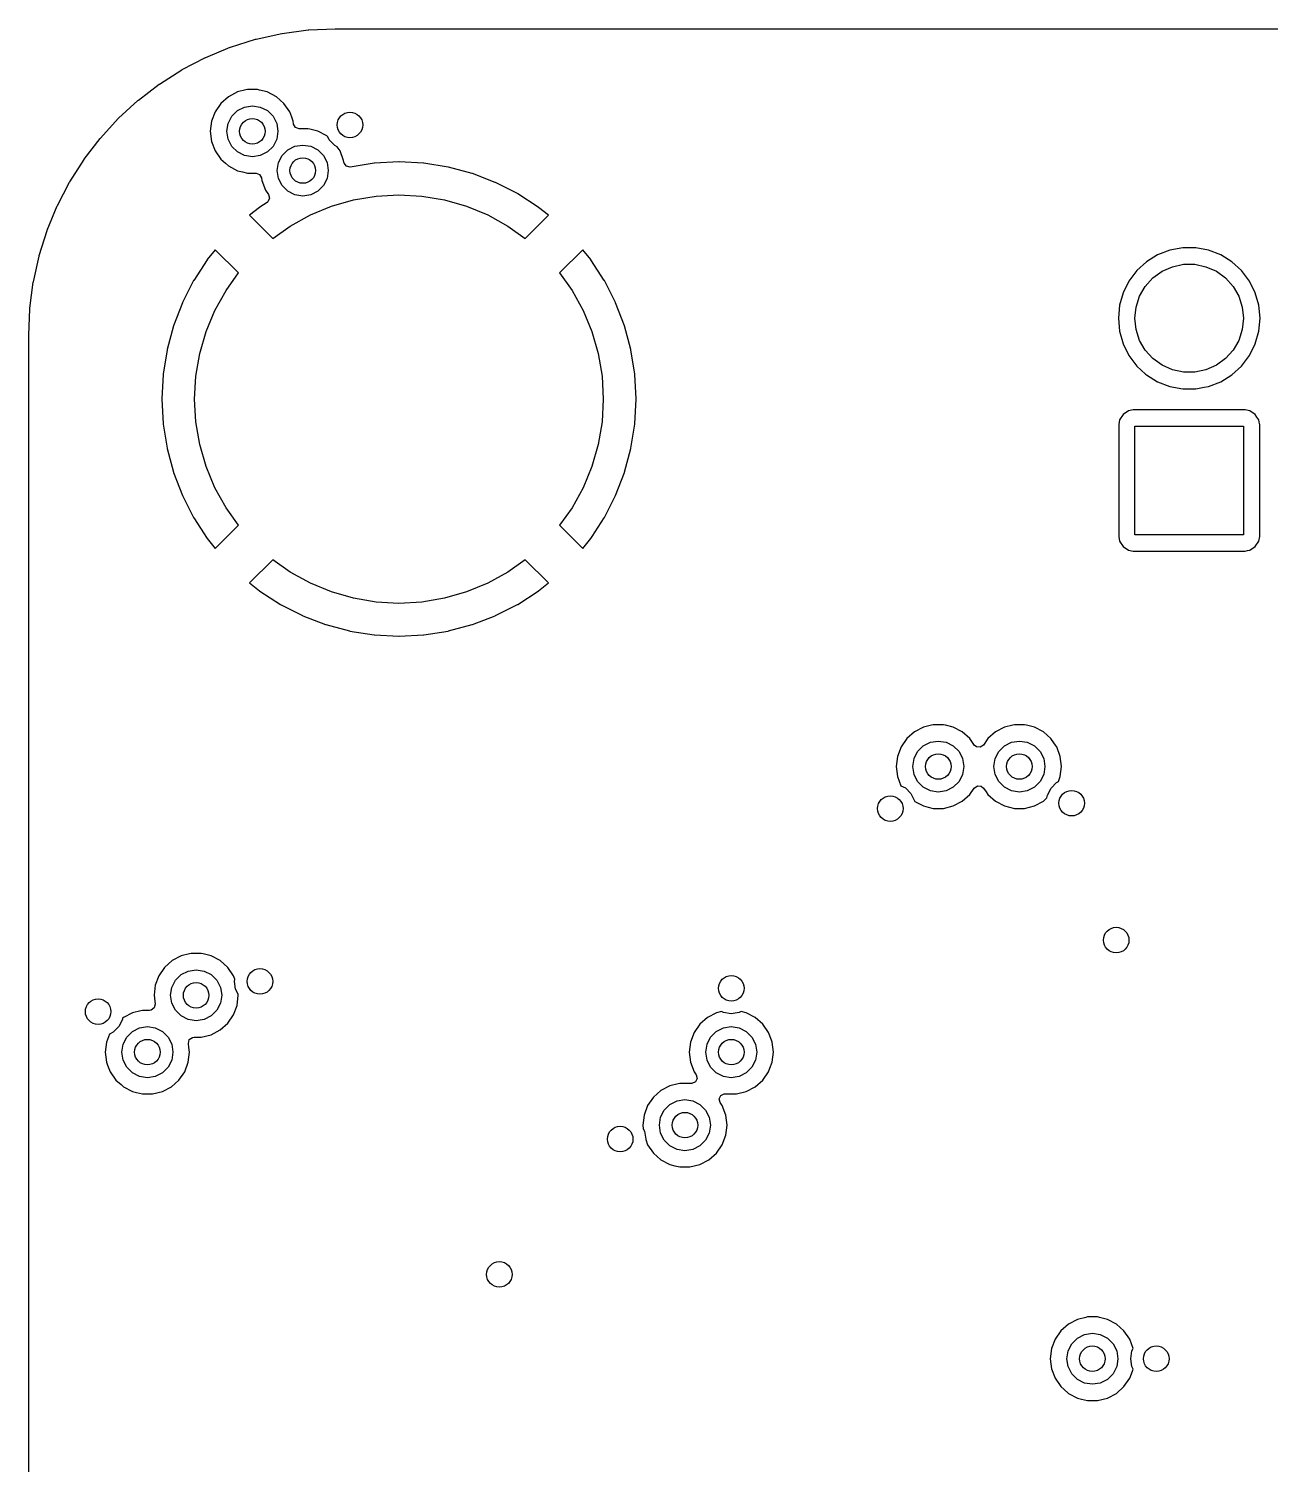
# Model space of a CAD drawing. Extents: x 106.8 to 191.4, y -142.2 to -57.6.
# Drawn here: x 106.76 to 126.21, y -80.09 to -57.61 of the extents above; entities that cross this region are included whole.
import ezdxf

# ---------------------------------------------------------------- set-up
doc = ezdxf.new("R2010")
doc.units = 0
doc.layers.add('BLACK', color=7, linetype='CONTINUOUS')

msp = doc.modelspace()

# ---------------------------------------------------------------- linework, layer by layer
at = {"layer": 'BLACK', "linetype": 'CONTINUOUS'}
for p, q in [((110.324, -57.7718), (110.725, -57.6828)), ((110.725, -57.6828), (110.732, -57.6815)), ((110.732, -57.6815), (111.14, -57.6279)), ((111.14, -57.6279), (111.148, -57.6272)), ((111.148, -57.6272), (111.56, -57.6092)), ((111.56, -57.6092), (111.564, -57.6091)), ((111.564, -57.6091), (111.602, -57.6091)), ((111.602, -57.6091), (186.522, -57.6091)), ((109.537, -58.0573), (109.917, -57.9)), ((109.917, -57.9), (109.924, -57.8974)), ((109.924, -57.8974), (110.316, -57.7738)), ((110.316, -57.7738), (110.324, -57.7718)), ((109.166, -58.2503), (109.53, -58.0605)), ((109.53, -58.0605), (109.537, -58.0573)), ((108.812, -58.475), (109.159, -58.2542)), ((109.159, -58.2542), (109.166, -58.2503)), ((108.48, -58.7296), (108.806, -58.4794)), ((108.806, -58.4794), (108.812, -58.475)), ((110.033, -58.5993), (109.892, -58.6732)), ((110.162, -58.5676), (110.033, -58.5993)), ((110.187, -58.5613), (110.162, -58.5676)), ((110.346, -58.5613), (110.187, -58.5613)), ((110.376, -58.5688), (110.346, -58.5613)), ((110.5, -58.5993), (110.376, -58.5688)), ((110.641, -58.6732), (110.5, -58.5993)), ((108.171, -59.0123), (108.474, -58.7345)), ((108.474, -58.7345), (108.48, -58.7296)), ((109.773, -58.7786), (109.683, -58.9094)), ((109.892, -58.6732), (109.773, -58.7786)), ((109.943, -58.9807), (110.031, -58.8922)), ((110.031, -58.8922), (110.143, -58.8354)), ((110.143, -58.8354), (110.266, -58.8158)), ((110.266, -58.8158), (110.39, -58.8354)), ((110.39, -58.8354), (110.502, -58.8922)), ((110.502, -58.8922), (110.59, -58.9807)), ((110.76, -58.7786), (110.641, -58.6732)), ((110.641, -58.6732), (110.641, -58.6732)), ((110.85, -58.9094), (110.76, -58.7786)), ((107.888, -59.3207), (108.166, -59.0176)), ((108.166, -59.0176), (108.171, -59.0123)), ((109.626, -59.058), (109.607, -59.2158)), ((109.683, -58.9094), (109.626, -59.058)), ((109.867, -59.2158), (109.886, -59.0922)), ((109.886, -59.0922), (109.943, -58.9807)), ((110.59, -58.9807), (110.647, -59.0922)), ((110.647, -59.0922), (110.666, -59.2158)), ((110.882, -58.9941), (110.85, -58.9094)), ((110.907, -59.058), (110.882, -58.9941)), ((110.912, -59.0981), (110.907, -59.058)), ((110.907, -59.058), (110.907, -59.058)), ((110.912, -59.1028), (110.912, -59.0981)), ((110.942, -59.1549), (110.912, -59.1028)), ((107.633, -59.6527), (107.883, -59.3266)), ((107.883, -59.3266), (107.888, -59.3207)), ((109.607, -59.2158), (109.626, -59.3736)), ((109.886, -59.3394), (109.867, -59.2158)), ((109.943, -59.4509), (109.886, -59.3394)), ((110.647, -59.3394), (110.59, -59.4509)), ((110.666, -59.2158), (110.647, -59.3394)), ((110.999, -59.1755), (110.942, -59.1549)), ((111.135, -59.1755), (110.999, -59.1755)), ((111.165, -59.183), (111.135, -59.1755)), ((111.289, -59.2135), (111.165, -59.183)), ((111.43, -59.2874), (111.289, -59.2135)), ((111.445, -59.3006), (111.43, -59.2874)), ((111.43, -59.2874), (111.43, -59.2874)), ((111.47, -59.351), (111.445, -59.3006)), ((109.626, -59.3736), (109.626, -59.3736)), ((109.626, -59.3736), (109.683, -59.5222)), ((109.683, -59.5222), (109.773, -59.653)), ((110.031, -59.5394), (109.943, -59.4509)), ((110.143, -59.5962), (110.031, -59.5394)), ((110.502, -59.5394), (110.39, -59.5962)), ((110.59, -59.4509), (110.502, -59.5394)), ((110.731, -59.5948), (110.82, -59.5063)), ((110.82, -59.5063), (110.931, -59.4495)), ((110.931, -59.4495), (111.055, -59.43)), ((111.055, -59.43), (111.179, -59.4495)), ((111.179, -59.4495), (111.29, -59.5063)), ((111.29, -59.5063), (111.379, -59.5948)), ((111.559, -59.4395), (111.47, -59.351)), ((111.593, -59.4569), (111.559, -59.4395)), ((111.639, -59.5236), (111.593, -59.4569)), ((111.695, -59.6722), (111.639, -59.5236)), ((107.408, -60.0056), (107.629, -59.6589)), ((107.629, -59.6589), (107.633, -59.6527)), ((109.773, -59.653), (109.845, -59.717)), ((109.845, -59.717), (109.892, -59.7584)), ((109.892, -59.7584), (110.033, -59.8322)), ((110.266, -59.6158), (110.143, -59.5962)), ((110.39, -59.5962), (110.266, -59.6158)), ((110.655, -59.83), (110.675, -59.7063)), ((110.675, -59.7063), (110.731, -59.5948)), ((111.379, -59.5948), (111.435, -59.7063)), ((111.435, -59.7063), (111.455, -59.83)), ((111.698, -59.6989), (111.695, -59.6722)), ((111.695, -59.6722), (111.695, -59.6722)), ((111.703, -59.717), (111.698, -59.6989)), ((111.74, -59.7637), (111.703, -59.717)), ((111.799, -59.7752), (111.74, -59.7637)), ((112.172, -59.7162), (111.799, -59.7752)), ((112.176, -59.7157), (112.172, -59.7162)), ((112.56, -59.6956), (112.176, -59.7157)), ((112.564, -59.6956), (112.56, -59.6956)), ((112.948, -59.7157), (112.564, -59.6956)), ((112.952, -59.7162), (112.948, -59.7157)), ((113.332, -59.7763), (112.952, -59.7162)), ((113.336, -59.7772), (113.332, -59.7763)), ((113.707, -59.8766), (113.336, -59.7772)), ((107.214, -60.3769), (107.404, -60.0122)), ((107.404, -60.0122), (107.408, -60.0056)), ((110.033, -59.8322), (110.11, -59.8513)), ((110.11, -59.8513), (110.187, -59.8703)), ((110.187, -59.8703), (110.187, -59.8703)), ((110.187, -59.8703), (110.323, -59.8703)), ((110.323, -59.8703), (110.379, -59.8908)), ((110.379, -59.8908), (110.409, -59.9429)), ((110.409, -59.9429), (110.41, -59.9476)), ((110.41, -59.9476), (110.415, -59.9877)), ((110.415, -59.9877), (110.471, -60.1363)), ((110.675, -59.9536), (110.655, -59.83)), ((110.731, -60.0651), (110.675, -59.9536)), ((111.435, -59.9536), (111.379, -60.0651)), ((111.455, -59.83), (111.435, -59.9536)), ((113.712, -59.8781), (113.707, -59.8766)), ((114.07, -60.0157), (113.712, -59.8781)), ((114.074, -60.0176), (114.07, -60.0157)), ((114.417, -60.1919), (114.074, -60.0176)), ((110.471, -60.1363), (110.519, -60.2061)), ((110.519, -60.2061), (110.535, -60.2643)), ((110.82, -60.1536), (110.731, -60.0651)), ((110.931, -60.2104), (110.82, -60.1536)), ((111.055, -60.23), (110.931, -60.2104)), ((111.179, -60.2104), (111.055, -60.23)), ((111.29, -60.1536), (111.179, -60.2104)), ((111.379, -60.0651), (111.29, -60.1536)), ((111.85, -60.2888), (112.204, -60.2287)), ((112.204, -60.2287), (112.562, -60.2086)), ((112.562, -60.2086), (112.92, -60.2287)), ((112.92, -60.2287), (113.274, -60.2888)), ((114.421, -60.1942), (114.417, -60.1919)), ((114.743, -60.4034), (114.421, -60.1942)), ((107.054, -60.7635), (107.211, -60.3838)), ((107.211, -60.3838), (107.214, -60.3769)), ((110.378, -60.4061), (110.223, -60.5311)), ((110.382, -60.4034), (110.378, -60.4061)), ((110.495, -60.3297), (110.382, -60.4034)), ((110.509, -60.3186), (110.495, -60.3297)), ((110.535, -60.2643), (110.509, -60.3186)), ((111.174, -60.5255), (111.505, -60.3882)), ((111.505, -60.3882), (111.85, -60.2888)), ((113.274, -60.2888), (113.619, -60.3882)), ((113.619, -60.3882), (113.951, -60.5255)), ((114.746, -60.4061), (114.743, -60.4034)), ((114.901, -60.5311), (114.746, -60.4061)), ((110.223, -60.5311), (110.586, -60.8934)), ((110.86, -60.6991), (111.174, -60.5255)), ((113.951, -60.5255), (114.265, -60.6991)), ((114.538, -60.8934), (114.759, -60.6728)), ((114.759, -60.6728), (114.901, -60.5311)), ((114.901, -60.5311), (114.901, -60.5311)), ((106.927, -61.1628), (107.051, -60.7707)), ((107.051, -60.7707), (107.054, -60.7635)), ((110.586, -60.8934), (110.86, -60.6991)), ((114.265, -60.6991), (114.538, -60.8934)), ((109.685, -61.0699), (109.56, -61.2243)), ((110.047, -61.4322), (109.685, -61.0699)), ((115.44, -61.0699), (115.077, -61.4322)), ((115.565, -61.2243), (115.44, -61.0699)), ((124.634, -61.0767), (124.443, -61.1507)), ((124.835, -61.0391), (124.634, -61.0767)), ((125.039, -61.0391), (124.835, -61.0391)), ((124.835, -61.0391), (124.835, -61.0391)), ((125.241, -61.0767), (125.039, -61.0391)), ((125.039, -61.0391), (125.039, -61.0391)), ((125.432, -61.1507), (125.241, -61.0767)), ((106.836, -61.5714), (106.925, -61.1701)), ((106.925, -61.1701), (106.927, -61.1628)), ((109.557, -61.228), (109.348, -61.5501)), ((109.56, -61.2243), (109.557, -61.228)), ((115.567, -61.228), (115.565, -61.2243)), ((115.776, -61.5501), (115.567, -61.228)), ((124.269, -61.2584), (124.117, -61.3963)), ((124.443, -61.1507), (124.269, -61.2584)), ((124.512, -61.4075), (124.674, -61.3352)), ((124.674, -61.3352), (124.848, -61.2983)), ((124.848, -61.2983), (125.026, -61.2983)), ((125.026, -61.2983), (125.2, -61.3352)), ((125.2, -61.3352), (125.362, -61.4075)), ((125.606, -61.2584), (125.432, -61.1507)), ((125.757, -61.3963), (125.606, -61.2584)), ((125.606, -61.2584), (125.606, -61.2584)), ((106.781, -61.9865), (106.835, -61.579)), ((106.835, -61.579), (106.836, -61.5714)), ((109.345, -61.5541), (109.171, -61.8963)), ((109.348, -61.5501), (109.345, -61.5541)), ((109.853, -61.7061), (110.047, -61.4322)), ((115.077, -61.4322), (115.272, -61.7061)), ((115.779, -61.5541), (115.776, -61.5501)), ((115.953, -61.8963), (115.779, -61.5541)), ((123.994, -61.5597), (123.903, -61.7429)), ((124.117, -61.3963), (123.994, -61.5597)), ((124.249, -61.644), (124.368, -61.5119)), ((124.368, -61.5119), (124.512, -61.4075)), ((125.362, -61.4075), (125.506, -61.5119)), ((125.506, -61.5119), (125.625, -61.644)), ((125.88, -61.5597), (125.757, -61.3963)), ((125.971, -61.7429), (125.88, -61.5597)), ((109.679, -62.0202), (109.853, -61.7061)), ((115.272, -61.7061), (115.445, -62.0202)), ((123.903, -61.7429), (123.847, -61.9398)), ((124.106, -61.9669), (124.161, -61.7979)), ((124.161, -61.7979), (124.249, -61.644)), ((125.625, -61.644), (125.714, -61.7979)), ((125.714, -61.7979), (125.769, -61.9669)), ((126.027, -61.9398), (125.971, -61.7429)), ((106.763, -62.4067), (106.781, -61.9941)), ((106.781, -61.9941), (106.781, -61.9865)), ((109.169, -61.9005), (109.032, -62.259)), ((109.171, -61.8963), (109.169, -61.9005)), ((109.542, -62.3517), (109.679, -62.0202)), ((115.445, -62.0202), (115.583, -62.3517)), ((115.955, -61.9005), (115.953, -61.8963)), ((116.048, -62.1436), (115.955, -61.9005)), ((123.847, -61.9398), (123.828, -62.1436)), ((124.087, -62.1436), (124.106, -61.9669)), ((125.769, -61.9669), (125.787, -62.1436)), ((126.046, -62.1436), (126.027, -61.9398)), ((109.03, -62.2634), (108.931, -62.6344)), ((109.032, -62.259), (109.03, -62.2634)), ((116.093, -62.259), (116.048, -62.1436)), ((116.094, -62.2634), (116.093, -62.259)), ((116.193, -62.6344), (116.094, -62.2634)), ((123.828, -62.1436), (123.847, -62.3474)), ((124.106, -62.3203), (124.087, -62.1436)), ((125.787, -62.1436), (125.769, -62.3203)), ((126.027, -62.3474), (126.046, -62.1436)), ((106.763, -62.4105), (106.763, -62.4067)), ((106.763, -63.4109), (106.763, -62.4105)), ((109.442, -62.6965), (109.542, -62.3517)), ((115.583, -62.3517), (115.682, -62.6965)), ((123.847, -62.3474), (123.903, -62.5443)), ((124.161, -62.4893), (124.106, -62.3203)), ((124.249, -62.6432), (124.161, -62.4893)), ((125.714, -62.4893), (125.625, -62.6432)), ((125.769, -62.3203), (125.714, -62.4893)), ((125.971, -62.5443), (126.027, -62.3474)), ((108.93, -62.6389), (108.87, -63.0182)), ((108.931, -62.6344), (108.93, -62.6389)), ((109.382, -63.0503), (109.442, -62.6965)), ((115.682, -62.6965), (115.742, -63.0503)), ((116.194, -62.6389), (116.193, -62.6344)), ((116.254, -63.0182), (116.194, -62.6389)), ((123.903, -62.5443), (123.994, -62.7275)), ((124.368, -62.7753), (124.249, -62.6432)), ((125.625, -62.6432), (125.506, -62.7753)), ((125.88, -62.7275), (125.971, -62.5443)), ((123.994, -62.7275), (123.994, -62.7275)), ((123.994, -62.7275), (123.994, -62.7275)), ((123.994, -62.7275), (124.117, -62.8909)), ((124.117, -62.8909), (124.255, -63.0166)), ((124.512, -62.8797), (124.368, -62.7753)), ((124.674, -62.952), (124.512, -62.8797)), ((125.362, -62.8797), (125.2, -62.952)), ((125.506, -62.7753), (125.362, -62.8797)), ((125.606, -63.0288), (125.757, -62.8909)), ((125.757, -62.8909), (125.88, -62.7275)), ((108.869, -63.0228), (108.849, -63.4063)), ((108.87, -63.0182), (108.869, -63.0228)), ((109.362, -63.4086), (109.382, -63.0503)), ((115.742, -63.0503), (115.762, -63.4086)), ((116.255, -63.0228), (116.254, -63.0182)), ((116.275, -63.4063), (116.255, -63.0228)), ((124.255, -63.0166), (124.269, -63.0288)), ((124.269, -63.0288), (124.443, -63.1365)), ((124.443, -63.1365), (124.634, -63.2105)), ((124.848, -62.9889), (124.674, -62.952)), ((125.026, -62.9889), (124.848, -62.9889)), ((125.2, -62.952), (125.026, -62.9889)), ((125.241, -63.2105), (125.432, -63.1365)), ((125.432, -63.1365), (125.606, -63.0288)), ((124.634, -63.2105), (124.835, -63.2481)), ((124.835, -63.2481), (124.835, -63.2481)), ((124.835, -63.2481), (125.039, -63.2481)), ((125.039, -63.2481), (125.174, -63.223)), ((125.174, -63.223), (125.241, -63.2105)), ((106.763, -67.3926), (106.763, -63.4109)), ((108.849, -63.4063), (108.849, -63.4109)), ((108.849, -63.4109), (108.869, -63.7944)), ((109.382, -63.7669), (109.362, -63.4086)), ((115.762, -63.4086), (115.742, -63.7669)), ((116.255, -63.7944), (116.275, -63.4109)), ((116.275, -63.4109), (116.275, -63.4063)), ((123.988, -63.5939), (123.904, -63.6501)), ((124.062, -63.5791), (123.988, -63.5939)), ((125.812, -63.5791), (124.062, -63.5791)), ((125.886, -63.5939), (125.812, -63.5791)), ((125.971, -63.6501), (125.886, -63.5939)), ((125.886, -63.5939), (125.886, -63.5939)), ((108.869, -63.7944), (108.87, -63.799)), ((108.87, -63.799), (108.93, -64.1783)), ((109.442, -64.1207), (109.382, -63.7669)), ((115.742, -63.7669), (115.682, -64.1207)), ((116.194, -64.1783), (116.254, -63.799)), ((116.254, -63.799), (116.255, -63.7944)), ((123.847, -63.7343), (123.833, -63.8085)), ((123.833, -63.8085), (123.833, -65.5587)), ((123.904, -63.6501), (123.847, -63.7343)), ((124.087, -65.5336), (124.087, -63.8336)), ((124.087, -63.8336), (125.787, -63.8336)), ((125.787, -63.8336), (125.787, -65.5336)), ((125.998, -63.6907), (125.971, -63.6501)), ((126.027, -63.7343), (125.998, -63.6907)), ((126.04, -63.7984), (126.027, -63.7343)), ((126.042, -63.8085), (126.04, -63.7984)), ((126.042, -64.6836), (126.042, -63.8085)), ((108.93, -64.1783), (108.931, -64.1828)), ((108.931, -64.1828), (109.03, -64.5538)), ((109.542, -64.4655), (109.442, -64.1207)), ((115.682, -64.1207), (115.583, -64.4655)), ((116.094, -64.5538), (116.193, -64.1828)), ((116.193, -64.1828), (116.194, -64.1783)), ((109.679, -64.797), (109.542, -64.4655)), ((115.583, -64.4655), (115.445, -64.797)), ((109.03, -64.5538), (109.032, -64.5582)), ((109.032, -64.5582), (109.169, -64.9167)), ((115.955, -64.9167), (116.093, -64.5582)), ((116.093, -64.5582), (116.094, -64.5538)), ((126.042, -65.5587), (126.042, -64.6836)), ((109.169, -64.9167), (109.171, -64.9209)), ((109.171, -64.9209), (109.345, -65.2631)), ((109.853, -65.1111), (109.679, -64.797)), ((115.445, -64.797), (115.272, -65.1111)), ((115.779, -65.2631), (115.953, -64.9209)), ((115.953, -64.9209), (115.955, -64.9167)), ((110.047, -65.385), (109.853, -65.1111)), ((115.272, -65.1111), (115.077, -65.385)), ((109.345, -65.2631), (109.348, -65.2671)), ((109.348, -65.2671), (109.557, -65.5892)), ((109.685, -65.7473), (110.047, -65.385)), ((115.077, -65.385), (115.44, -65.7473)), ((115.587, -65.5587), (115.776, -65.2671)), ((115.776, -65.2671), (115.779, -65.2631)), ((109.557, -65.5892), (109.56, -65.5929)), ((109.56, -65.5929), (109.685, -65.7473)), ((115.44, -65.7473), (115.565, -65.5929)), ((115.565, -65.5929), (115.567, -65.5892)), ((115.567, -65.5892), (115.587, -65.5587)), ((123.833, -65.5587), (123.847, -65.6329)), ((123.847, -65.6329), (123.847, -65.6329)), ((123.847, -65.6329), (123.904, -65.7171)), ((125.787, -65.5336), (124.087, -65.5336)), ((125.971, -65.7171), (126.027, -65.6329)), ((126.027, -65.6329), (126.042, -65.5587)), ((115.44, -65.7473), (115.44, -65.7473)), ((123.904, -65.7171), (123.988, -65.7733)), ((123.988, -65.7733), (124.062, -65.7881)), ((124.062, -65.7881), (125.812, -65.7881)), ((125.812, -65.7881), (125.849, -65.7807)), ((125.812, -65.7881), (125.812, -65.7881)), ((125.849, -65.7807), (125.886, -65.7733)), ((125.886, -65.7733), (125.971, -65.7171)), ((110.586, -65.9238), (110.223, -66.2861)), ((110.86, -66.1181), (110.586, -65.9238)), ((114.538, -65.9238), (114.265, -66.1181)), ((114.901, -66.2861), (114.538, -65.9238)), ((110.223, -66.2861), (110.223, -66.2861)), ((110.223, -66.2861), (110.378, -66.4111)), ((111.174, -66.2917), (110.86, -66.1181)), ((111.505, -66.429), (111.174, -66.2917)), ((113.951, -66.2917), (113.619, -66.429)), ((114.265, -66.1181), (113.951, -66.2917)), ((114.746, -66.4111), (114.901, -66.2861)), ((114.901, -66.2861), (114.901, -66.2861)), ((110.378, -66.4111), (110.382, -66.4138)), ((110.382, -66.4138), (110.704, -66.623)), ((111.85, -66.5284), (111.505, -66.429)), ((112.204, -66.5885), (111.85, -66.5284)), ((113.274, -66.5284), (112.92, -66.5885)), ((113.619, -66.429), (113.274, -66.5284)), ((114.421, -66.623), (114.743, -66.4138)), ((114.743, -66.4138), (114.746, -66.4111)), ((110.704, -66.623), (110.708, -66.6253)), ((110.708, -66.6253), (111.05, -66.7996)), ((112.562, -66.6086), (112.204, -66.5885)), ((112.92, -66.5885), (112.562, -66.6086)), ((114.074, -66.7996), (114.417, -66.6253)), ((114.417, -66.6253), (114.421, -66.623)), ((111.05, -66.7996), (111.054, -66.8015)), ((111.054, -66.8015), (111.413, -66.9391)), ((111.413, -66.9391), (111.417, -66.9406)), ((111.417, -66.9406), (111.788, -67.04)), ((113.336, -67.04), (113.707, -66.9406)), ((113.707, -66.9406), (113.712, -66.9391)), ((113.712, -66.9391), (114.07, -66.8015)), ((114.07, -66.8015), (114.074, -66.7996)), ((111.788, -67.04), (111.792, -67.0409)), ((111.792, -67.0409), (112.172, -67.101)), ((112.172, -67.101), (112.176, -67.1015)), ((112.176, -67.1015), (112.56, -67.1216)), ((112.56, -67.1216), (112.564, -67.1216)), ((112.564, -67.1216), (112.948, -67.1015)), ((112.948, -67.1015), (112.952, -67.101)), ((112.952, -67.101), (113.332, -67.0409)), ((113.332, -67.0409), (113.336, -67.04)), ((106.763, -69.1626), (106.763, -67.3926)), ((120.774, -68.5461), (120.634, -68.62)), ((120.903, -68.5144), (120.774, -68.5461)), ((120.929, -68.5081), (120.903, -68.5144)), ((121.088, -68.5081), (120.929, -68.5081)), ((121.118, -68.5156), (121.088, -68.5081)), ((121.242, -68.5461), (121.118, -68.5156)), ((121.383, -68.62), (121.242, -68.5461)), ((122.044, -68.5461), (121.904, -68.62)), ((122.173, -68.5144), (122.044, -68.5461)), ((122.199, -68.5081), (122.173, -68.5144)), ((122.358, -68.5081), (122.199, -68.5081)), ((122.388, -68.5156), (122.358, -68.5081)), ((122.512, -68.5461), (122.388, -68.5156)), ((122.653, -68.62), (122.512, -68.5461)), ((120.515, -68.7254), (120.424, -68.8562)), ((120.634, -68.62), (120.515, -68.7254)), ((120.773, -68.839), (120.884, -68.7822)), ((120.884, -68.7822), (121.008, -68.7626)), ((121.008, -68.7626), (121.132, -68.7822)), ((121.132, -68.7822), (121.243, -68.839)), ((121.502, -68.7254), (121.383, -68.62)), ((121.383, -68.62), (121.383, -68.62)), ((121.555, -68.8023), (121.502, -68.7254)), ((121.785, -68.7254), (121.715, -68.8256)), ((121.904, -68.62), (121.785, -68.7254)), ((122.043, -68.839), (122.154, -68.7822)), ((122.154, -68.7822), (122.278, -68.7626)), ((122.278, -68.7626), (122.402, -68.7822)), ((122.402, -68.7822), (122.513, -68.839)), ((122.772, -68.7254), (122.653, -68.62)), ((122.653, -68.62), (122.653, -68.62)), ((122.852, -68.8416), (122.772, -68.7254)), ((120.368, -69.0048), (120.349, -69.1626)), ((120.424, -68.8562), (120.368, -69.0048)), ((120.628, -69.039), (120.684, -68.9275)), ((120.684, -68.9275), (120.773, -68.839)), ((121.243, -68.839), (121.332, -68.9275)), ((121.332, -68.9275), (121.389, -69.039)), ((121.571, -68.8256), (121.555, -68.8023)), ((121.606, -68.8556), (121.571, -68.8256)), ((121.666, -68.8604), (121.606, -68.8556)), ((121.715, -68.8256), (121.666, -68.8604)), ((121.898, -69.039), (121.954, -68.9275)), ((121.954, -68.9275), (122.043, -68.839)), ((122.513, -68.839), (122.602, -68.9275)), ((122.602, -68.9275), (122.659, -69.039)), ((122.862, -68.8562), (122.852, -68.8416)), ((122.918, -69.0048), (122.862, -68.8562)), ((122.937, -69.1626), (122.918, -69.0048)), ((106.763, -70.5866), (106.763, -69.1626)), ((120.349, -69.1626), (120.368, -69.3204)), ((120.608, -69.1626), (120.628, -69.039)), ((120.628, -69.2862), (120.608, -69.1626)), ((121.389, -69.039), (121.408, -69.1626)), ((121.408, -69.1626), (121.389, -69.2862)), ((121.878, -69.1626), (121.898, -69.039)), ((121.898, -69.2862), (121.878, -69.1626)), ((122.659, -69.039), (122.678, -69.1626)), ((122.678, -69.1626), (122.659, -69.2862)), ((122.918, -69.3204), (122.937, -69.1626)), ((120.368, -69.3204), (120.368, -69.3204)), ((120.368, -69.3204), (120.422, -69.4622)), ((120.684, -69.3977), (120.628, -69.2862)), ((120.773, -69.4862), (120.684, -69.3977)), ((121.332, -69.3977), (121.243, -69.4862)), ((121.389, -69.2862), (121.332, -69.3977)), ((121.954, -69.3977), (121.898, -69.2862)), ((122.043, -69.4862), (121.954, -69.3977)), ((122.602, -69.3977), (122.513, -69.4862)), ((122.659, -69.2862), (122.602, -69.3977)), ((122.773, -69.5013), (122.861, -69.4128)), ((122.861, -69.4128), (122.888, -69.399)), ((122.888, -69.399), (122.918, -69.3204)), ((120.422, -69.4622), (120.492, -69.4978)), ((120.492, -69.4978), (120.58, -69.5863)), ((120.58, -69.5863), (120.637, -69.6978)), ((120.884, -69.543), (120.773, -69.4862)), ((121.008, -69.5626), (120.884, -69.543)), ((121.132, -69.543), (121.008, -69.5626)), ((121.243, -69.4862), (121.132, -69.543)), ((121.383, -69.7052), (121.502, -69.5998)), ((121.502, -69.5998), (121.571, -69.4996)), ((121.571, -69.4996), (121.62, -69.4648)), ((121.62, -69.4648), (121.68, -69.4696)), ((121.68, -69.4696), (121.715, -69.4996)), ((121.715, -69.4996), (121.755, -69.5574)), ((121.755, -69.5574), (121.785, -69.5998)), ((121.785, -69.5998), (121.904, -69.7052)), ((122.154, -69.543), (122.043, -69.4862)), ((122.278, -69.5626), (122.154, -69.543)), ((122.402, -69.543), (122.278, -69.5626)), ((122.513, -69.4862), (122.402, -69.543)), ((122.653, -69.7052), (122.709, -69.6549)), ((122.709, -69.6549), (122.716, -69.6128)), ((122.716, -69.6128), (122.773, -69.5013)), ((120.637, -69.6978), (120.638, -69.7078)), ((120.638, -69.7078), (120.774, -69.7791)), ((120.774, -69.7791), (120.851, -69.7981)), ((120.851, -69.7981), (120.929, -69.8171)), ((120.929, -69.8171), (120.929, -69.8171)), ((120.929, -69.8171), (121.088, -69.8171)), ((121.088, -69.8171), (121.242, -69.7791)), ((121.088, -69.8171), (121.088, -69.8171)), ((121.242, -69.7791), (121.383, -69.7052)), ((121.904, -69.7052), (121.904, -69.7052)), ((121.904, -69.7052), (122.044, -69.7791)), ((122.044, -69.7791), (122.121, -69.7981)), ((122.121, -69.7981), (122.199, -69.8171)), ((122.199, -69.8171), (122.199, -69.8171)), ((122.199, -69.8171), (122.358, -69.8171)), ((122.358, -69.8171), (122.512, -69.7791)), ((122.358, -69.8171), (122.358, -69.8171)), ((122.512, -69.7791), (122.653, -69.7052)), ((106.763, -71.9836), (106.763, -70.5866)), ((106.763, -73.6346), (106.763, -71.9836)), ((109.151, -72.1281), (109.011, -72.202)), ((109.28, -72.0964), (109.151, -72.1281)), ((109.306, -72.0901), (109.28, -72.0964)), ((109.465, -72.0901), (109.306, -72.0901)), ((109.495, -72.0976), (109.465, -72.0901)), ((109.619, -72.1281), (109.495, -72.0976)), ((109.76, -72.202), (109.619, -72.1281)), ((108.892, -72.3074), (108.801, -72.4382)), ((109.011, -72.202), (108.892, -72.3074)), ((109.15, -72.421), (109.261, -72.3642)), ((109.261, -72.3642), (109.385, -72.3446)), ((109.385, -72.3446), (109.509, -72.3642)), ((109.509, -72.3642), (109.62, -72.421)), ((109.879, -72.3074), (109.76, -72.202)), ((109.76, -72.202), (109.76, -72.202)), ((109.969, -72.4382), (109.879, -72.3074)), ((108.745, -72.5868), (108.726, -72.7446)), ((108.801, -72.4382), (108.745, -72.5868)), ((109.005, -72.621), (109.061, -72.5095)), ((109.061, -72.5095), (109.15, -72.421)), ((109.62, -72.421), (109.709, -72.5095)), ((109.709, -72.5095), (109.766, -72.621)), ((109.99, -72.4926), (109.969, -72.4382)), ((109.984, -72.5271), (109.99, -72.4926)), ((110.004, -72.6507), (109.984, -72.5271)), ((108.726, -72.7446), (108.742, -72.8816)), ((108.985, -72.7446), (109.005, -72.621)), ((109.005, -72.8682), (108.985, -72.7446)), ((109.766, -72.621), (109.785, -72.7446)), ((109.785, -72.7446), (109.766, -72.8682)), ((110.042, -72.7264), (110.004, -72.6507)), ((110.025, -72.9024), (110.044, -72.7446)), ((110.044, -72.7446), (110.042, -72.7264)), ((108.388, -73.0181), (108.248, -73.092)), ((108.517, -72.9864), (108.388, -73.0181)), ((108.543, -72.9801), (108.517, -72.9864)), ((108.655, -72.9801), (108.543, -72.9801)), ((108.681, -72.9763), (108.655, -72.9801)), ((108.729, -72.9402), (108.681, -72.9763)), ((108.742, -72.8816), (108.729, -72.9402)), ((109.061, -72.9797), (109.005, -72.8682)), ((109.15, -73.0682), (109.061, -72.9797)), ((109.709, -72.9797), (109.62, -73.0682)), ((109.766, -72.8682), (109.709, -72.9797)), ((109.879, -73.1818), (109.969, -73.051)), ((109.969, -73.051), (110.025, -72.9024)), ((117.532, -73.0181), (117.392, -73.092)), ((117.61, -72.999), (117.532, -73.0181)), ((117.643, -73.0155), (117.61, -72.999)), ((117.766, -73.035), (117.643, -73.0155)), ((117.89, -73.0155), (117.766, -73.035)), ((117.922, -72.999), (117.89, -73.0155)), ((118, -73.0181), (117.922, -72.999)), ((118.141, -73.092), (118, -73.0181)), ((108.174, -73.2347), (108.085, -73.3231)), ((108.231, -73.1231), (108.174, -73.2347)), ((108.234, -73.1043), (108.231, -73.1231)), ((108.248, -73.092), (108.234, -73.1043)), ((108.387, -73.311), (108.498, -73.2542)), ((108.498, -73.2542), (108.622, -73.2346)), ((108.622, -73.2346), (108.746, -73.2542)), ((108.746, -73.2542), (108.857, -73.311)), ((109.261, -73.125), (109.15, -73.0682)), ((109.385, -73.1446), (109.261, -73.125)), ((109.509, -73.125), (109.385, -73.1446)), ((109.62, -73.0682), (109.509, -73.125)), ((109.76, -73.2872), (109.879, -73.1818)), ((117.273, -73.1974), (117.182, -73.3282)), ((117.392, -73.092), (117.273, -73.1974)), ((117.531, -73.311), (117.642, -73.2542)), ((117.642, -73.2542), (117.766, -73.2346)), ((117.766, -73.2346), (117.89, -73.2542)), ((117.89, -73.2542), (118.001, -73.311)), ((118.26, -73.1974), (118.141, -73.092)), ((118.141, -73.092), (118.141, -73.092)), ((118.35, -73.3282), (118.26, -73.1974)), ((107.982, -73.4768), (107.963, -73.6346)), ((108.029, -73.3517), (107.982, -73.4768)), ((108.085, -73.3231), (108.029, -73.3517)), ((108.242, -73.511), (108.298, -73.3995)), ((108.298, -73.3995), (108.387, -73.311)), ((108.857, -73.311), (108.946, -73.3995)), ((108.946, -73.3995), (109.003, -73.511)), ((109.265, -73.4976), (109.278, -73.439)), ((109.273, -73.5641), (109.265, -73.4976)), ((109.278, -73.439), (109.326, -73.4029)), ((109.326, -73.4029), (109.352, -73.3991)), ((109.352, -73.3991), (109.465, -73.3991)), ((109.465, -73.3991), (109.619, -73.3611)), ((109.465, -73.3991), (109.465, -73.3991)), ((109.619, -73.3611), (109.76, -73.2872)), ((117.126, -73.4768), (117.107, -73.6346)), ((117.182, -73.3282), (117.126, -73.4768)), ((117.386, -73.511), (117.442, -73.3995)), ((117.442, -73.3995), (117.531, -73.311)), ((118.001, -73.311), (118.09, -73.3995)), ((118.09, -73.3995), (118.147, -73.511)), ((118.396, -73.4493), (118.35, -73.3282)), ((118.406, -73.4768), (118.396, -73.4493)), ((118.425, -73.6336), (118.406, -73.4768)), ((106.763, -74.7776), (106.763, -73.6346)), ((107.963, -73.6346), (107.982, -73.7924)), ((108.222, -73.6346), (108.242, -73.511)), ((108.242, -73.7582), (108.222, -73.6346)), ((109.003, -73.511), (109.022, -73.6346)), ((109.022, -73.6346), (109.003, -73.7582)), ((109.262, -73.7924), (109.281, -73.6346)), ((109.281, -73.6346), (109.273, -73.5641)), ((117.107, -73.6346), (117.126, -73.7924)), ((117.366, -73.6346), (117.386, -73.511)), ((117.386, -73.7582), (117.366, -73.6346)), ((118.147, -73.511), (118.166, -73.6346)), ((118.166, -73.6346), (118.147, -73.7582)), ((118.406, -73.7924), (118.425, -73.6346)), ((118.425, -73.6346), (118.425, -73.6336)), ((107.982, -73.7924), (107.999, -73.8362)), ((107.999, -73.8362), (108.038, -73.941)), ((108.038, -73.941), (108.129, -74.0718)), ((108.298, -73.8697), (108.242, -73.7582)), ((108.387, -73.9582), (108.298, -73.8697)), ((108.946, -73.8697), (108.857, -73.9582)), ((109.003, -73.7582), (108.946, -73.8697)), ((109.116, -74.0718), (109.206, -73.941)), ((109.206, -73.941), (109.262, -73.7924)), ((117.126, -73.7924), (117.182, -73.941)), ((117.182, -73.941), (117.215, -73.9885)), ((117.442, -73.8697), (117.386, -73.7582)), ((117.531, -73.9582), (117.442, -73.8697)), ((118.09, -73.8697), (118.001, -73.9582)), ((118.147, -73.7582), (118.09, -73.8697)), ((118.26, -74.0718), (118.35, -73.941)), ((118.35, -73.941), (118.371, -73.8865)), ((118.371, -73.8865), (118.406, -73.7924)), ((108.129, -74.0718), (108.209, -74.1426)), ((108.209, -74.1426), (108.248, -74.1772)), ((108.248, -74.1772), (108.388, -74.2511)), ((108.498, -74.015), (108.387, -73.9582)), ((108.622, -74.0346), (108.498, -74.015)), ((108.746, -74.015), (108.622, -74.0346)), ((108.857, -73.9582), (108.746, -74.015)), ((108.856, -74.2511), (108.997, -74.1772)), ((108.997, -74.1772), (109.116, -74.0718)), ((116.806, -74.1611), (116.665, -74.235)), ((116.935, -74.1294), (116.806, -74.1611)), ((116.96, -74.1231), (116.935, -74.1294)), ((117.119, -74.1231), (116.96, -74.1231)), ((117.122, -74.1238), (117.119, -74.1231)), ((117.15, -74.126), (117.122, -74.1238)), ((117.204, -74.101), (117.15, -74.126)), ((117.23, -74.0467), (117.204, -74.101)), ((117.215, -73.9885), (117.23, -74.0467)), ((117.642, -74.015), (117.531, -73.9582)), ((117.766, -74.0346), (117.642, -74.015)), ((117.89, -74.015), (117.766, -74.0346)), ((118.001, -73.9582), (117.89, -74.015)), ((118, -74.2511), (118.141, -74.1772)), ((118.141, -74.1772), (118.26, -74.0718)), ((108.388, -74.2511), (108.45, -74.2662)), ((108.45, -74.2662), (108.543, -74.2891)), ((108.543, -74.2891), (108.543, -74.2891)), ((108.543, -74.2891), (108.702, -74.2891)), ((108.702, -74.2891), (108.856, -74.2511)), ((108.702, -74.2891), (108.702, -74.2891)), ((116.546, -74.3404), (116.456, -74.4712)), ((116.665, -74.235), (116.546, -74.3404)), ((116.804, -74.454), (116.916, -74.3972)), ((116.916, -74.3972), (117.04, -74.3776)), ((117.04, -74.3776), (117.163, -74.3972)), ((117.163, -74.3972), (117.275, -74.454)), ((117.575, -74.3655), (117.601, -74.3112)), ((117.591, -74.4237), (117.575, -74.3655)), ((117.601, -74.3112), (117.656, -74.2862)), ((117.656, -74.2862), (117.684, -74.2884)), ((117.684, -74.2884), (117.687, -74.2891)), ((117.687, -74.2891), (117.687, -74.2891)), ((117.687, -74.2891), (117.846, -74.2891)), ((117.846, -74.2891), (118, -74.2511)), ((117.846, -74.2891), (117.846, -74.2891)), ((116.399, -74.6198), (116.38, -74.7776)), ((116.456, -74.4712), (116.399, -74.6198)), ((116.659, -74.654), (116.716, -74.5425)), ((116.716, -74.5425), (116.804, -74.454)), ((117.275, -74.454), (117.363, -74.5425)), ((117.363, -74.5425), (117.42, -74.654)), ((117.623, -74.4712), (117.591, -74.4237)), ((117.68, -74.6198), (117.623, -74.4712)), ((117.699, -74.7776), (117.68, -74.6198)), ((106.763, -77.2165), (106.763, -74.7776)), ((116.38, -74.7776), (116.387, -74.8345)), ((116.387, -74.8345), (116.407, -74.8725)), ((116.64, -74.7776), (116.659, -74.654)), ((116.659, -74.9012), (116.64, -74.7776)), ((117.42, -74.654), (117.44, -74.7776)), ((117.44, -74.7776), (117.42, -74.9012)), ((117.68, -74.9354), (117.699, -74.7776)), ((116.407, -74.8725), (116.426, -74.9961)), ((116.426, -74.9961), (116.425, -75.0029)), ((116.425, -75.0029), (116.456, -75.084)), ((116.716, -75.0127), (116.659, -74.9012)), ((116.804, -75.1012), (116.716, -75.0127)), ((117.363, -75.0127), (117.275, -75.1012)), ((117.42, -74.9012), (117.363, -75.0127)), ((117.623, -75.084), (117.68, -74.9354)), ((116.456, -75.084), (116.546, -75.2148)), ((116.546, -75.2148), (116.665, -75.3202)), ((116.916, -75.158), (116.804, -75.1012)), ((117.04, -75.1776), (116.916, -75.158)), ((117.163, -75.158), (117.04, -75.1776)), ((117.275, -75.1012), (117.163, -75.158)), ((117.414, -75.3202), (117.533, -75.2148)), ((117.533, -75.2148), (117.623, -75.084)), ((116.665, -75.3202), (116.665, -75.3202)), ((116.665, -75.3202), (116.806, -75.3941)), ((116.806, -75.3941), (116.883, -75.4131)), ((116.883, -75.4131), (116.96, -75.4321)), ((116.96, -75.4321), (116.96, -75.4321)), ((116.96, -75.4321), (117.119, -75.4321)), ((117.119, -75.4321), (117.273, -75.3941)), ((117.119, -75.4321), (117.119, -75.4321)), ((117.273, -75.3941), (117.414, -75.3202)), ((106.763, -78.4352), (106.763, -77.2165)), ((122.928, -77.998), (122.838, -78.1288)), ((123.047, -77.8926), (122.928, -77.998)), ((123.188, -77.8187), (123.047, -77.8926)), ((123.316, -77.787), (123.188, -77.8187)), ((123.342, -77.7807), (123.316, -77.787)), ((123.501, -77.7807), (123.342, -77.7807)), ((123.531, -77.7882), (123.501, -77.7807)), ((123.655, -77.8187), (123.531, -77.7882)), ((123.796, -77.8926), (123.655, -77.8187)), ((123.915, -77.998), (123.796, -77.8926)), ((123.796, -77.8926), (123.796, -77.8926)), ((124.005, -78.1288), (123.915, -77.998)), ((122.838, -78.1288), (122.781, -78.2774)), ((123.041, -78.3116), (123.098, -78.2001)), ((123.098, -78.2001), (123.186, -78.1116)), ((123.186, -78.1116), (123.298, -78.0548)), ((123.298, -78.0548), (123.421, -78.0352)), ((123.421, -78.0352), (123.545, -78.0548)), ((123.545, -78.0548), (123.657, -78.1116)), ((123.657, -78.1116), (123.745, -78.2001)), ((123.745, -78.2001), (123.802, -78.3116)), ((124.06, -78.2733), (124.005, -78.1288)), ((106.763, -79.4614), (106.763, -78.4352)), ((122.781, -78.2774), (122.762, -78.4352)), ((122.762, -78.4352), (122.781, -78.593)), ((123.021, -78.4352), (123.041, -78.3116)), ((123.041, -78.5588), (123.021, -78.4352)), ((123.802, -78.3116), (123.821, -78.4352)), ((123.821, -78.4352), (123.802, -78.5588)), ((124.021, -78.4352), (124.04, -78.3116)), ((124.04, -78.5588), (124.021, -78.4352)), ((124.04, -78.3116), (124.06, -78.2733)), ((122.781, -78.593), (122.781, -78.593)), ((122.781, -78.593), (122.838, -78.7416)), ((123.098, -78.6703), (123.041, -78.5588)), ((123.186, -78.7588), (123.098, -78.6703)), ((123.745, -78.6703), (123.657, -78.7588)), ((123.802, -78.5588), (123.745, -78.6703)), ((124.005, -78.7416), (124.048, -78.6295)), ((124.06, -78.5971), (124.04, -78.5588)), ((124.048, -78.6295), (124.06, -78.5971)), ((122.838, -78.7416), (122.928, -78.8724)), ((122.928, -78.8724), (123.036, -78.9686)), ((123.298, -78.8156), (123.186, -78.7588)), ((123.421, -78.8352), (123.298, -78.8156)), ((123.545, -78.8156), (123.421, -78.8352)), ((123.657, -78.7588), (123.545, -78.8156)), ((123.796, -78.9778), (123.915, -78.8724)), ((123.915, -78.8724), (124.005, -78.7416)), ((123.036, -78.9686), (123.047, -78.9778)), ((123.047, -78.9778), (123.188, -79.0517)), ((123.188, -79.0517), (123.249, -79.0667)), ((123.249, -79.0667), (123.342, -79.0897)), ((123.342, -79.0897), (123.342, -79.0897)), ((123.342, -79.0897), (123.501, -79.0897)), ((123.501, -79.0897), (123.655, -79.0517)), ((123.501, -79.0897), (123.501, -79.0897)), ((123.655, -79.0517), (123.796, -78.9778)), ((106.763, -80.6196), (106.763, -79.4614))]:
    msp.add_line(p, q, dxfattribs=at)
at = {"layer": 'BLACK'}
for centre in [(110.266, -59.2158), (111.794, -59.1159), (111.055, -59.83), (121.008, -69.1626), (122.278, -69.1626), (120.256, -69.8214), (123.096, -69.7364), (123.794, -71.8801), (110.384, -72.5271), (109.385, -72.7446), (117.766, -72.635), (107.85, -72.9995), (108.622, -73.6346), (117.766, -73.6346), (117.04, -74.7776), (116.026, -74.9961), (114.134, -77.1144), (123.421, -78.4352), (124.421, -78.4352)]:
    msp.add_circle(centre, 0.2, dxfattribs=at)

doc.saveas('drawing.dxf')
